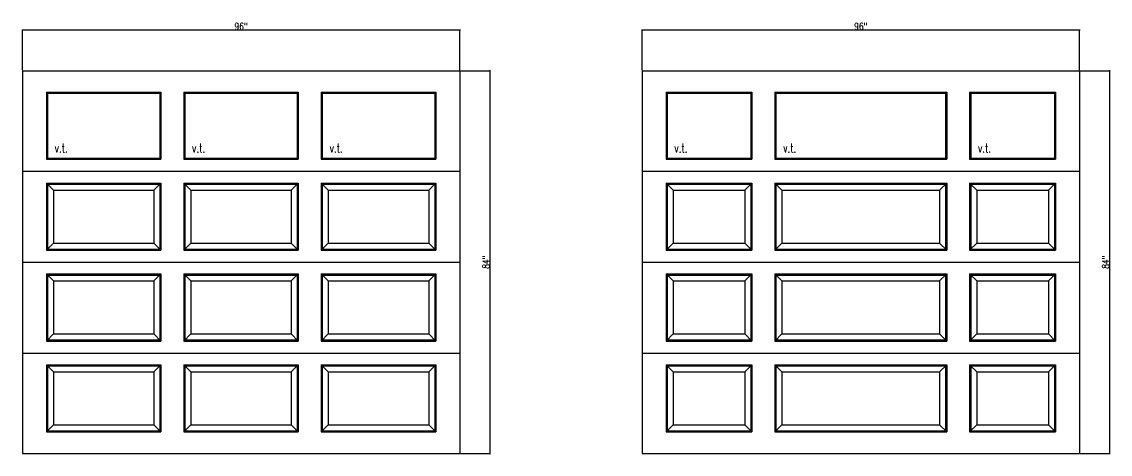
# Model space of a CAD drawing. Header units: inches. Extents: x 1985 to 11287, y 379 to 3234.
# Drawn here: x 8770.3 to 9009.1, y 2974.5 to 3069.4 of the extents above; entities that cross this region are included whole.
import ezdxf

# ---------------------------------------------------------------- set-up
doc = ezdxf.new("R2010")
doc.units = ezdxf.units.IN
doc.header["$MEASUREMENT"] = 0
doc.layers.get('0').update_dxf_attribs({"linetype": 'CONTINUOUS'})
doc.layers.get('Defpoints').update_dxf_attribs({"linetype": 'CONTINUOUS'})
doc.layers.add('COTE1-1 99', color=7, linetype='CONTINUOUS')
doc.layers.add('elevation 99', color=7, linetype='CONTINUOUS')
doc.styles.get("Standard").update_dxf_attribs({"font": 'txt.shx', "width": 0.8})
doc.dimstyles.new('Elevation', dxfattribs={"dimscale": 2, "dimtxt": 0.75, "dimasz": 0.0625, "dimexe": 0.0625, "dimexo": 0.0625, "dimgap": 0.0625, "dimtad": 1, "dimdec": 5, "dimzin": 0, "dimdsep": 46, "dimlunit": 5, "dimtxsty": 'Standard', "dimblk1": 'OBLIQUE', "dimblk2": 'OBLIQUE', "dimsah": 1, "dimcen": 2, "dimdle": 0.0625, "dimclrd": 1, "dimclre": 1, "dimadec": 1, "dimazin": 0, "dimtfac": 0.375, "dimtdec": 5, "dimtmove": 0, "dimatfit": 3, "dimldrblk": 'OBLIQUE', "dimfxl": 1, "dimfrac": 2, "dimtolj": 1, "dimtzin": 0, "dimarcsym": 0})

# ---------------------------------------------------------------- blocks, each defined once
blk = doc.blocks.new('_OBLIQUE')
at = {"color": 0, "linetype": 'ByBlock'}
blk.add_line((-0.5, -0.5), (0.5, 0.5), dxfattribs=at)
blk = doc.blocks.new('*D5')
at = {"layer": 'COTE1-1 99', "color": 1, "lineweight": -2, "transparency": 16777216}
for p, q in [((8866.51, 3067.5), (8770.26, 3067.5)), ((8770.38, 3058.74), (8770.38, 3067.62)), ((8866.38, 3058.74), (8866.38, 3067.62))]:
    blk.add_line(p, q, dxfattribs=at)
at = {"layer": 'Defpoints', "color": 0, "transparency": 16777216}
for p in [(8770.38, 3067.5), (8770.38, 3058.62), (8866.38, 3058.62)]:
    blk.add_point(p, dxfattribs=at)
at = {"layer": 'COTE1-1 99', "color": 1, "lineweight": -2, "transparency": 16777216, "xscale": 0.125, "yscale": 0.125, "zscale": 0.125, "rotation": 180}
blk.add_blockref('_OBLIQUE', (8770.38, 3067.5), dxfattribs=at)
at = {"layer": 'COTE1-1 99', "color": 1, "lineweight": -2, "transparency": 16777216, "xscale": 0.125, "yscale": 0.125, "zscale": 0.125}
blk.add_blockref('_OBLIQUE', (8866.38, 3067.5), dxfattribs=at)
at = {"layer": 'COTE1-1 99', "color": 0, "transparency": 16777216, "insert": (8818.38, 3068.37), "char_height": 1.5, "attachment_point": 5}
blk.add_mtext('\\A1;96"', dxfattribs=at)
blk = doc.blocks.new('*D21')
at = {"layer": 'COTE1-1 99', "color": 1, "lineweight": -2, "transparency": 16777216}
for p, q in [((8866.51, 3058.62), (8873.12, 3058.62)), ((8872.99, 3058.74), (8872.99, 2974.49)), ((8866.51, 2974.62), (8873.12, 2974.62))]:
    blk.add_line(p, q, dxfattribs=at)
at = {"layer": 'Defpoints', "color": 0, "transparency": 16777216}
for p in [(8866.38, 3058.62), (8866.38, 2974.62), (8872.99, 2974.62)]:
    blk.add_point(p, dxfattribs=at)
at = {"layer": 'COTE1-1 99', "color": 1, "lineweight": -2, "transparency": 16777216, "xscale": 0.125, "yscale": 0.125, "zscale": 0.125}
for p, rotation in [((8872.99, 3058.62), 90), ((8872.99, 2974.62), 270)]:
    blk.add_blockref('_OBLIQUE', p, dxfattribs=dict(at, rotation=rotation))
at = {"layer": 'COTE1-1 99', "color": 0, "transparency": 16777216, "insert": (8872.12, 3016.62), "char_height": 1.5, "attachment_point": 5, "rotation": 90}
blk.add_mtext('\\A1;84"', dxfattribs=at)
blk = doc.blocks.new('*D30')
at = {"layer": 'COTE1-1 99', "color": 1, "lineweight": -2, "transparency": 16777216}
for p, q in [((9002.51, 3067.5), (8906.26, 3067.5)), ((8906.38, 3058.74), (8906.38, 3067.62)), ((9002.38, 3058.74), (9002.38, 3067.62))]:
    blk.add_line(p, q, dxfattribs=at)
at = {"layer": 'Defpoints', "color": 0, "transparency": 16777216}
for p in [(8906.38, 3067.5), (8906.38, 3058.62), (9002.38, 3058.62)]:
    blk.add_point(p, dxfattribs=at)
at = {"layer": 'COTE1-1 99', "color": 1, "lineweight": -2, "transparency": 16777216, "xscale": 0.125, "yscale": 0.125, "zscale": 0.125, "rotation": 180}
blk.add_blockref('_OBLIQUE', (8906.38, 3067.5), dxfattribs=at)
at = {"layer": 'COTE1-1 99', "color": 1, "lineweight": -2, "transparency": 16777216, "xscale": 0.125, "yscale": 0.125, "zscale": 0.125}
blk.add_blockref('_OBLIQUE', (9002.38, 3067.5), dxfattribs=at)
at = {"layer": 'COTE1-1 99', "color": 0, "transparency": 16777216, "insert": (8954.38, 3068.37), "char_height": 1.5, "attachment_point": 5}
blk.add_mtext('\\A1;96"', dxfattribs=at)
blk = doc.blocks.new('*D33')
at = {"layer": 'COTE1-1 99', "color": 1, "lineweight": -2, "transparency": 16777216}
for p, q in [((9002.51, 3058.62), (9009.12, 3058.62)), ((9008.99, 3058.74), (9008.99, 2974.49)), ((9002.51, 2974.62), (9009.12, 2974.62))]:
    blk.add_line(p, q, dxfattribs=at)
at = {"layer": 'Defpoints', "color": 0, "transparency": 16777216}
for p in [(9002.38, 3058.62), (9002.38, 2974.62), (9008.99, 2974.62)]:
    blk.add_point(p, dxfattribs=at)
at = {"layer": 'COTE1-1 99', "color": 1, "lineweight": -2, "transparency": 16777216, "xscale": 0.125, "yscale": 0.125, "zscale": 0.125}
for p, rotation in [((9008.99, 3058.62), 90), ((9008.99, 2974.62), 270)]:
    blk.add_blockref('_OBLIQUE', p, dxfattribs=dict(at, rotation=rotation))
at = {"layer": 'COTE1-1 99', "color": 0, "transparency": 16777216, "insert": (9008.12, 3016.62), "char_height": 1.5, "attachment_point": 5, "rotation": 90}
blk.add_mtext('\\A1;84"', dxfattribs=at)

msp = doc.modelspace()

# ---------------------------------------------------------------- linework, layer by layer
at = {"layer": 'elevation 99'}
for p, q in [((8770.380625, 3058.616482), (8866.380625, 3058.616482)), ((8770.380625, 3058.616482), (8770.380625, 2974.616482)), ((8775.880625, 3058.616482), (8815.630625, 3058.616482)), ((8821.130625, 3058.616482), (8860.880625, 3058.616482)), ((8866.380625, 3058.616482), (8866.380625, 2974.616482)), ((8906.380675, 3058.616482), (9002.380675, 3058.616482)), ((8906.380675, 3058.616482), (8906.380675, 2974.616482)), ((8911.880675, 3058.616482), (8951.630675, 3058.616482)), ((8957.130675, 3058.616482), (8996.880675, 3058.616482)), ((9002.380675, 3058.616482), (9002.380675, 2974.616482)), ((8775.647625, 3053.912032), (8800.780225, 3053.912032)), ((8775.647625, 3053.912032), (8775.647625, 3039.195982)), ((8775.647625, 3053.912032), (8775.880625, 3053.679032)), ((8775.880625, 3053.679032), (8800.547225, 3053.679032)), ((8775.880625, 3053.679032), (8775.880625, 3039.428982)), ((8800.780225, 3053.912032), (8800.547225, 3053.679032)), ((8800.547225, 3053.679032), (8800.547225, 3039.428982)), ((8800.780225, 3053.912032), (8800.780225, 3039.195982)), ((8805.814225, 3053.912032), (8830.947025, 3053.912032)), ((8805.814225, 3053.912032), (8806.047225, 3053.679032)), ((8805.814225, 3053.912032), (8805.814225, 3039.195982)), ((8806.047225, 3053.679032), (8830.714025, 3053.679032)), ((8806.047225, 3053.679032), (8806.047225, 3039.428982)), ((8830.947025, 3053.912032), (8830.714025, 3053.679032)), ((8830.714025, 3053.679032), (8830.714025, 3039.428982)), ((8830.947025, 3053.912032), (8830.947025, 3039.195982)), ((8835.981025, 3053.912032), (8861.113625, 3053.912032)), ((8835.981025, 3053.912032), (8836.214025, 3053.679032)), ((8835.981025, 3053.912032), (8835.981025, 3039.195982)), ((8836.214025, 3053.679032), (8860.880625, 3053.679032)), ((8836.214025, 3053.679032), (8836.214025, 3039.428982)), ((8861.113625, 3053.912032), (8860.880625, 3053.679032)), ((8860.880625, 3053.679032), (8860.880625, 3039.428982)), ((8861.113625, 3053.912032), (8861.113625, 3039.195982)), ((8911.647675, 3053.912032), (8930.497075, 3053.912032)), ((8911.647675, 3053.912032), (8911.647675, 3039.195982)), ((8911.647675, 3053.912032), (8911.880675, 3053.679032)), ((8911.880675, 3053.679032), (8930.264075, 3053.679032)), ((8911.880675, 3053.679032), (8911.880675, 3039.428982)), ((8930.497075, 3053.912032), (8930.264075, 3053.679032)), ((8930.264075, 3053.679032), (8930.264075, 3039.428982)), ((8930.497075, 3053.912032), (8930.497075, 3039.195982)), ((8935.531075, 3053.912032), (8973.230275, 3053.912032)), ((8935.531075, 3053.912032), (8935.764075, 3053.679032)), ((8935.531075, 3053.912032), (8935.531075, 3039.195982)), ((8935.764075, 3053.679032), (8972.997275, 3053.679032)), ((8935.764075, 3053.679032), (8935.764075, 3039.428982)), ((8973.230275, 3053.912032), (8972.997275, 3053.679032)), ((8972.997275, 3053.679032), (8972.997275, 3039.428982)), ((8973.230275, 3053.912032), (8973.230275, 3039.195982)), ((8978.264275, 3053.912032), (8997.113675, 3053.912032)), ((8978.264275, 3053.912032), (8978.497275, 3053.679032)), ((8978.264275, 3053.912032), (8978.264275, 3039.195982)), ((8978.497275, 3053.679032), (8996.880675, 3053.679032)), ((8978.497275, 3053.679032), (8978.497275, 3039.428982)), ((8997.113675, 3053.912032), (8996.880675, 3053.679032)), ((8996.880675, 3053.679032), (8996.880675, 3039.428982)), ((8997.113675, 3053.912032), (8997.113675, 3039.195982)), ((8775.647625, 3039.195982), (8775.880625, 3039.428982)), ((8775.647625, 3039.195982), (8800.780225, 3039.195982)), ((8775.880625, 3039.428982), (8800.547225, 3039.428982)), ((8800.780225, 3039.195982), (8800.547225, 3039.428982)), ((8805.814225, 3039.195982), (8806.047225, 3039.428982)), ((8805.814225, 3039.195982), (8830.947025, 3039.195982)), ((8806.047225, 3039.428982), (8830.714025, 3039.428982)), ((8830.947025, 3039.195982), (8830.714025, 3039.428982)), ((8835.981025, 3039.195982), (8836.214025, 3039.428982)), ((8835.981025, 3039.195982), (8861.113625, 3039.195982)), ((8836.214025, 3039.428982), (8860.880625, 3039.428982)), ((8861.113625, 3039.195982), (8860.880625, 3039.428982)), ((8911.647675, 3039.195982), (8911.880675, 3039.428982)), ((8911.647675, 3039.195982), (8930.497075, 3039.195982)), ((8911.880675, 3039.428982), (8930.264075, 3039.428982)), ((8930.497075, 3039.195982), (8930.264075, 3039.428982)), ((8935.531075, 3039.195982), (8935.764075, 3039.428982)), ((8935.531075, 3039.195982), (8973.230275, 3039.195982)), ((8935.764075, 3039.428982), (8972.997275, 3039.428982)), ((8973.230275, 3039.195982), (8972.997275, 3039.428982)), ((8978.264275, 3039.195982), (8978.497275, 3039.428982)), ((8978.264275, 3039.195982), (8997.113675, 3039.195982)), ((8978.497275, 3039.428982), (8996.880675, 3039.428982)), ((8997.113675, 3039.195982), (8996.880675, 3039.428982)), ((8770.380625, 3036.553982), (8866.380625, 3036.553982)), ((8906.380675, 3036.553982), (9002.380675, 3036.553982)), ((8775.647625, 3033.974482), (8800.780225, 3033.974482)), ((8775.647625, 3033.974482), (8777.193125, 3032.428982)), ((8775.647625, 3033.974482), (8775.647625, 3019.258432)), ((8775.880625, 3033.741482), (8800.547225, 3033.741482)), ((8775.880625, 3033.741482), (8775.880625, 3019.491432)), ((8800.780225, 3033.974482), (8799.234725, 3032.428982)), ((8800.547225, 3033.741482), (8800.547225, 3019.491432)), ((8800.780225, 3033.974482), (8800.780225, 3019.258432)), ((8805.814225, 3033.974482), (8830.947025, 3033.974482)), ((8805.814225, 3033.974482), (8805.814225, 3019.258432)), ((8805.814225, 3033.974482), (8807.359725, 3032.428982)), ((8806.047225, 3033.741482), (8830.714025, 3033.741482)), ((8806.047225, 3033.741482), (8806.047225, 3019.491432)), ((8830.947025, 3033.974482), (8829.401525, 3032.428982)), ((8830.714025, 3033.741482), (8830.714025, 3019.491432)), ((8830.947025, 3033.974482), (8830.947025, 3019.258432)), ((8835.981025, 3033.974482), (8861.113625, 3033.974482)), ((8835.981025, 3033.974482), (8837.526525, 3032.428982)), ((8835.981025, 3033.974482), (8835.981025, 3019.258432)), ((8836.214025, 3033.741482), (8860.880625, 3033.741482)), ((8836.214025, 3033.741482), (8836.214025, 3019.491432)), ((8861.113625, 3033.974482), (8859.568125, 3032.428982)), ((8860.880625, 3033.741482), (8860.880625, 3019.491432)), ((8861.113625, 3033.974482), (8861.113625, 3019.258432)), ((8911.647675, 3033.974482), (8930.497075, 3033.974482)), ((8911.647675, 3033.974482), (8913.193175, 3032.428982)), ((8911.647675, 3033.974482), (8911.647675, 3019.258432)), ((8911.880675, 3033.741482), (8930.264075, 3033.741482)), ((8911.880675, 3033.741482), (8911.880675, 3019.491432)), ((8930.497075, 3033.974482), (8928.951575, 3032.428982)), ((8930.264075, 3033.741482), (8930.264075, 3019.491432)), ((8930.497075, 3033.974482), (8930.497075, 3019.258432)), ((8935.531075, 3033.974482), (8973.230275, 3033.974482)), ((8935.531075, 3033.974482), (8935.531075, 3019.258432)), ((8935.531075, 3033.974482), (8937.076575, 3032.428982)), ((8935.764075, 3033.741482), (8972.997275, 3033.741482)), ((8935.764075, 3033.741482), (8935.764075, 3019.491432)), ((8973.230275, 3033.974482), (8971.684775, 3032.428982)), ((8972.997275, 3033.741482), (8972.997275, 3019.491432)), ((8973.230275, 3033.974482), (8973.230275, 3019.258432)), ((8978.264275, 3033.974482), (8997.113675, 3033.974482)), ((8978.264275, 3033.974482), (8979.809775, 3032.428982)), ((8978.264275, 3033.974482), (8978.264275, 3019.258432)), ((8978.497275, 3033.741482), (8996.880675, 3033.741482)), ((8978.497275, 3033.741482), (8978.497275, 3019.491432)), ((8997.113675, 3033.974482), (8995.568175, 3032.428982)), ((8996.880675, 3033.741482), (8996.880675, 3019.491432)), ((8997.113675, 3033.974482), (8997.113675, 3019.258432)), ((8777.193125, 3032.428982), (8799.234725, 3032.428982)), ((8777.193125, 3032.428982), (8777.193125, 3020.803932)), ((8799.234725, 3032.428982), (8799.234725, 3020.803932)), ((8807.359725, 3032.428982), (8829.401525, 3032.428982)), ((8807.359725, 3032.428982), (8807.359725, 3020.803932)), ((8829.401525, 3032.428982), (8829.401525, 3020.803932)), ((8837.526525, 3032.428982), (8859.568125, 3032.428982)), ((8837.526525, 3032.428982), (8837.526525, 3020.803932)), ((8859.568125, 3032.428982), (8859.568125, 3020.803932)), ((8913.193175, 3032.428982), (8928.951575, 3032.428982)), ((8913.193175, 3032.428982), (8913.193175, 3020.803932)), ((8928.951575, 3032.428982), (8928.951575, 3020.803932)), ((8937.076575, 3032.428982), (8971.684775, 3032.428982)), ((8937.076575, 3032.428982), (8937.076575, 3020.803932)), ((8971.684775, 3032.428982), (8971.684775, 3020.803932)), ((8979.809775, 3032.428982), (8995.568175, 3032.428982)), ((8979.809775, 3032.428982), (8979.809775, 3020.803932)), ((8995.568175, 3032.428982), (8995.568175, 3020.803932)), ((8775.647625, 3019.258432), (8777.193125, 3020.803932)), ((8775.647625, 3019.258432), (8800.780225, 3019.258432)), ((8775.880625, 3019.491432), (8800.547225, 3019.491432)), ((8777.193125, 3020.803932), (8799.234725, 3020.803932)), ((8800.780225, 3019.258432), (8799.234725, 3020.803932)), ((8805.814225, 3019.258432), (8807.359725, 3020.803932)), ((8805.814225, 3019.258432), (8830.947025, 3019.258432)), ((8806.047225, 3019.491432), (8830.714025, 3019.491432)), ((8807.359725, 3020.803932), (8829.401525, 3020.803932)), ((8830.947025, 3019.258432), (8829.401525, 3020.803932)), ((8835.981025, 3019.258432), (8837.526525, 3020.803932)), ((8835.981025, 3019.258432), (8861.113625, 3019.258432)), ((8836.214025, 3019.491432), (8860.880625, 3019.491432)), ((8837.526525, 3020.803932), (8859.568125, 3020.803932)), ((8861.113625, 3019.258432), (8859.568125, 3020.803932)), ((8911.647675, 3019.258432), (8913.193175, 3020.803932)), ((8911.647675, 3019.258432), (8930.497075, 3019.258432)), ((8911.880675, 3019.491432), (8930.264075, 3019.491432)), ((8913.193175, 3020.803932), (8928.951575, 3020.803932)), ((8930.497075, 3019.258432), (8928.951575, 3020.803932)), ((8935.531075, 3019.258432), (8937.076575, 3020.803932)), ((8935.531075, 3019.258432), (8973.230275, 3019.258432)), ((8935.764075, 3019.491432), (8972.997275, 3019.491432)), ((8937.076575, 3020.803932), (8971.684775, 3020.803932)), ((8973.230275, 3019.258432), (8971.684775, 3020.803932)), ((8978.264275, 3019.258432), (8979.809775, 3020.803932)), ((8978.264275, 3019.258432), (8997.113675, 3019.258432)), ((8978.497275, 3019.491432), (8996.880675, 3019.491432)), ((8979.809775, 3020.803932), (8995.568175, 3020.803932)), ((8997.113675, 3019.258432), (8995.568175, 3020.803932)), ((8770.380625, 3016.616482), (8866.380625, 3016.616482)), ((8906.380675, 3016.616482), (9002.380675, 3016.616482)), ((8775.647625, 3014.036982), (8800.780225, 3014.036982)), ((8775.647625, 3014.036982), (8775.647625, 2999.320932)), ((8775.647625, 3014.036982), (8777.193125, 3012.491482)), ((8775.880625, 3013.803982), (8800.547225, 3013.803982)), ((8775.880625, 3013.803982), (8775.880625, 2999.553932)), ((8777.193125, 3012.491482), (8799.234725, 3012.491482)), ((8777.193125, 3012.491482), (8777.193125, 3000.866432)), ((8800.780225, 3014.036982), (8799.234725, 3012.491482)), ((8799.234725, 3012.491482), (8799.234725, 3000.866432)), ((8800.547225, 3013.803982), (8800.547225, 2999.553932)), ((8800.780225, 3014.036982), (8800.780225, 2999.320932)), ((8805.814225, 3014.036982), (8805.814225, 2999.320932)), ((8805.814225, 3014.036982), (8830.947025, 3014.036982)), ((8805.814225, 3014.036982), (8807.359725, 3012.491482)), ((8806.047225, 3013.803982), (8806.047225, 2999.553932)), ((8806.047225, 3013.803982), (8830.714025, 3013.803982)), ((8807.359725, 3012.491482), (8807.359725, 3000.866432)), ((8807.359725, 3012.491482), (8829.401525, 3012.491482)), ((8830.947025, 3014.036982), (8829.401525, 3012.491482)), ((8829.401525, 3012.491482), (8829.401525, 3000.866432)), ((8830.714025, 3013.803982), (8830.714025, 2999.553932)), ((8830.947025, 3014.036982), (8830.947025, 2999.320932)), ((8835.981025, 3014.036982), (8835.981025, 2999.320932)), ((8835.981025, 3014.036982), (8861.113625, 3014.036982)), ((8835.981025, 3014.036982), (8837.526525, 3012.491482)), ((8836.214025, 3013.803982), (8836.214025, 2999.553932)), ((8836.214025, 3013.803982), (8860.880625, 3013.803982)), ((8837.526525, 3012.491482), (8837.526525, 3000.866432)), ((8837.526525, 3012.491482), (8859.568125, 3012.491482)), ((8861.113625, 3014.036982), (8859.568125, 3012.491482)), ((8859.568125, 3012.491482), (8859.568125, 3000.866432)), ((8860.880625, 3013.803982), (8860.880625, 2999.553932)), ((8861.113625, 3014.036982), (8861.113625, 2999.320932)), ((8911.647675, 3014.036982), (8930.497075, 3014.036982)), ((8911.647675, 3014.036982), (8911.647675, 2999.320932)), ((8911.647675, 3014.036982), (8913.193175, 3012.491482)), ((8911.880675, 3013.803982), (8930.264075, 3013.803982)), ((8911.880675, 3013.803982), (8911.880675, 2999.553932)), ((8913.193175, 3012.491482), (8928.951575, 3012.491482)), ((8913.193175, 3012.491482), (8913.193175, 3000.866432)), ((8930.497075, 3014.036982), (8928.951575, 3012.491482)), ((8928.951575, 3012.491482), (8928.951575, 3000.866432)), ((8930.264075, 3013.803982), (8930.264075, 2999.553932)), ((8930.497075, 3014.036982), (8930.497075, 2999.320932)), ((8935.531075, 3014.036982), (8935.531075, 2999.320932)), ((8935.531075, 3014.036982), (8973.230275, 3014.036982)), ((8935.531075, 3014.036982), (8937.076575, 3012.491482)), ((8935.764075, 3013.803982), (8935.764075, 2999.553932)), ((8935.764075, 3013.803982), (8972.997275, 3013.803982)), ((8937.076575, 3012.491482), (8937.076575, 3000.866432)), ((8937.076575, 3012.491482), (8971.684775, 3012.491482)), ((8973.230275, 3014.036982), (8971.684775, 3012.491482)), ((8971.684775, 3012.491482), (8971.684775, 3000.866432)), ((8972.997275, 3013.803982), (8972.997275, 2999.553932)), ((8973.230275, 3014.036982), (8973.230275, 2999.320932)), ((8978.264275, 3014.036982), (8978.264275, 2999.320932)), ((8978.264275, 3014.036982), (8997.113675, 3014.036982)), ((8978.264275, 3014.036982), (8979.809775, 3012.491482)), ((8978.497275, 3013.803982), (8978.497275, 2999.553932)), ((8978.497275, 3013.803982), (8996.880675, 3013.803982)), ((8979.809775, 3012.491482), (8979.809775, 3000.866432)), ((8979.809775, 3012.491482), (8995.568175, 3012.491482)), ((8997.113675, 3014.036982), (8995.568175, 3012.491482)), ((8995.568175, 3012.491482), (8995.568175, 3000.866432)), ((8996.880675, 3013.803982), (8996.880675, 2999.553932)), ((8997.113675, 3014.036982), (8997.113675, 2999.320932)), ((8775.647625, 2999.320932), (8777.193125, 3000.866432)), ((8777.193125, 3000.866432), (8799.234725, 3000.866432)), ((8800.780225, 2999.320932), (8799.234725, 3000.866432)), ((8805.814225, 2999.320932), (8807.359725, 3000.866432)), ((8807.359725, 3000.866432), (8829.401525, 3000.866432)), ((8830.947025, 2999.320932), (8829.401525, 3000.866432)), ((8835.981025, 2999.320932), (8837.526525, 3000.866432)), ((8837.526525, 3000.866432), (8859.568125, 3000.866432)), ((8861.113625, 2999.320932), (8859.568125, 3000.866432)), ((8911.647675, 2999.320932), (8913.193175, 3000.866432)), ((8913.193175, 3000.866432), (8928.951575, 3000.866432)), ((8930.497075, 2999.320932), (8928.951575, 3000.866432)), ((8935.531075, 2999.320932), (8937.076575, 3000.866432)), ((8937.076575, 3000.866432), (8971.684775, 3000.866432)), ((8973.230275, 2999.320932), (8971.684775, 3000.866432)), ((8978.264275, 2999.320932), (8979.809775, 3000.866432)), ((8979.809775, 3000.866432), (8995.568175, 3000.866432)), ((8997.113675, 2999.320932), (8995.568175, 3000.866432)), ((8775.647625, 2999.320932), (8800.780225, 2999.320932)), ((8775.880625, 2999.553932), (8800.547225, 2999.553932)), ((8805.814225, 2999.320932), (8830.947025, 2999.320932)), ((8806.047225, 2999.553932), (8830.714025, 2999.553932)), ((8835.981025, 2999.320932), (8861.113625, 2999.320932)), ((8836.214025, 2999.553932), (8860.880625, 2999.553932)), ((8911.647675, 2999.320932), (8930.497075, 2999.320932)), ((8911.880675, 2999.553932), (8930.264075, 2999.553932)), ((8935.531075, 2999.320932), (8973.230275, 2999.320932)), ((8935.764075, 2999.553932), (8972.997275, 2999.553932)), ((8978.264275, 2999.320932), (8997.113675, 2999.320932)), ((8978.497275, 2999.553932), (8996.880675, 2999.553932)), ((8770.380625, 2996.678982), (8866.380625, 2996.678982)), ((8906.380675, 2996.678982), (9002.380675, 2996.678982)), ((8775.647625, 2994.099532), (8800.780225, 2994.099532)), ((8775.647625, 2994.099532), (8775.647625, 2979.383482)), ((8775.647625, 2994.099532), (8777.193125, 2992.554032)), ((8775.880625, 2993.866532), (8800.547225, 2993.866532)), ((8775.880625, 2993.866532), (8775.880625, 2979.616482)), ((8800.780225, 2994.099532), (8799.234725, 2992.554032)), ((8800.547225, 2993.866532), (8800.547225, 2979.616482)), ((8800.780225, 2994.099532), (8800.780225, 2979.383482)), ((8805.814225, 2994.099532), (8830.947025, 2994.099532)), ((8805.814225, 2994.099532), (8805.814225, 2979.383482)), ((8805.814225, 2994.099532), (8807.359725, 2992.554032)), ((8806.047225, 2993.866532), (8830.714025, 2993.866532)), ((8806.047225, 2993.866532), (8806.047225, 2979.616482)), ((8830.947025, 2994.099532), (8829.401525, 2992.554032)), ((8830.714025, 2993.866532), (8830.714025, 2979.616482)), ((8830.947025, 2994.099532), (8830.947025, 2979.383482)), ((8835.981025, 2994.099532), (8835.981025, 2979.383482)), ((8835.981025, 2994.099532), (8861.113625, 2994.099532)), ((8835.981025, 2994.099532), (8837.526525, 2992.554032)), ((8836.214025, 2993.866532), (8836.214025, 2979.616482)), ((8836.214025, 2993.866532), (8860.880625, 2993.866532)), ((8861.113625, 2994.099532), (8859.568125, 2992.554032)), ((8860.880625, 2993.866532), (8860.880625, 2979.616482)), ((8861.113625, 2994.099532), (8861.113625, 2979.383482)), ((8911.647675, 2994.099532), (8930.497075, 2994.099532)), ((8911.647675, 2994.099532), (8911.647675, 2979.383482)), ((8911.647675, 2994.099532), (8913.193175, 2992.554032)), ((8911.880675, 2993.866532), (8930.264075, 2993.866532)), ((8911.880675, 2993.866532), (8911.880675, 2979.616482)), ((8930.497075, 2994.099532), (8928.951575, 2992.554032)), ((8930.264075, 2993.866532), (8930.264075, 2979.616482)), ((8930.497075, 2994.099532), (8930.497075, 2979.383482)), ((8935.531075, 2994.099532), (8973.230275, 2994.099532)), ((8935.531075, 2994.099532), (8935.531075, 2979.383482)), ((8935.531075, 2994.099532), (8937.076575, 2992.554032)), ((8935.764075, 2993.866532), (8972.997275, 2993.866532)), ((8935.764075, 2993.866532), (8935.764075, 2979.616482)), ((8973.230275, 2994.099532), (8971.684775, 2992.554032)), ((8972.997275, 2993.866532), (8972.997275, 2979.616482)), ((8973.230275, 2994.099532), (8973.230275, 2979.383482)), ((8978.264275, 2994.099532), (8978.264275, 2979.383482)), ((8978.264275, 2994.099532), (8997.113675, 2994.099532)), ((8978.264275, 2994.099532), (8979.809775, 2992.554032)), ((8978.497275, 2993.866532), (8978.497275, 2979.616482)), ((8978.497275, 2993.866532), (8996.880675, 2993.866532)), ((8997.113675, 2994.099532), (8995.568175, 2992.554032)), ((8996.880675, 2993.866532), (8996.880675, 2979.616482)), ((8997.113675, 2994.099532), (8997.113675, 2979.383482)), ((8777.193125, 2992.554032), (8799.234725, 2992.554032)), ((8777.193125, 2992.554032), (8777.193125, 2980.928982)), ((8799.234725, 2992.554032), (8799.234725, 2980.928982)), ((8807.359725, 2992.554032), (8829.401525, 2992.554032)), ((8807.359725, 2992.554032), (8807.359725, 2980.928982)), ((8829.401525, 2992.554032), (8829.401525, 2980.928982)), ((8837.526525, 2992.554032), (8837.526525, 2980.928982)), ((8837.526525, 2992.554032), (8859.568125, 2992.554032)), ((8859.568125, 2992.554032), (8859.568125, 2980.928982)), ((8913.193175, 2992.554032), (8928.951575, 2992.554032)), ((8913.193175, 2992.554032), (8913.193175, 2980.928982)), ((8928.951575, 2992.554032), (8928.951575, 2980.928982)), ((8937.076575, 2992.554032), (8971.684775, 2992.554032)), ((8937.076575, 2992.554032), (8937.076575, 2980.928982)), ((8971.684775, 2992.554032), (8971.684775, 2980.928982)), ((8979.809775, 2992.554032), (8979.809775, 2980.928982)), ((8979.809775, 2992.554032), (8995.568175, 2992.554032)), ((8995.568175, 2992.554032), (8995.568175, 2980.928982)), ((8775.647625, 2979.383482), (8777.193125, 2980.928982)), ((8775.647625, 2979.383482), (8800.780225, 2979.383482)), ((8775.880625, 2979.616482), (8800.547225, 2979.616482)), ((8777.193125, 2980.928982), (8799.234725, 2980.928982)), ((8800.780225, 2979.383482), (8799.234725, 2980.928982)), ((8805.814225, 2979.383482), (8807.359725, 2980.928982)), ((8805.814225, 2979.383482), (8830.947025, 2979.383482)), ((8806.047225, 2979.616482), (8830.714025, 2979.616482)), ((8807.359725, 2980.928982), (8829.401525, 2980.928982)), ((8830.947025, 2979.383482), (8829.401525, 2980.928982)), ((8835.981025, 2979.383482), (8837.526525, 2980.928982)), ((8835.981025, 2979.383482), (8861.113625, 2979.383482)), ((8836.214025, 2979.616482), (8860.880625, 2979.616482)), ((8837.526525, 2980.928982), (8859.568125, 2980.928982)), ((8861.113625, 2979.383482), (8859.568125, 2980.928982)), ((8911.647675, 2979.383482), (8913.193175, 2980.928982)), ((8911.647675, 2979.383482), (8930.497075, 2979.383482)), ((8911.880675, 2979.616482), (8930.264075, 2979.616482)), ((8913.193175, 2980.928982), (8928.951575, 2980.928982)), ((8930.497075, 2979.383482), (8928.951575, 2980.928982)), ((8935.531075, 2979.383482), (8937.076575, 2980.928982)), ((8935.531075, 2979.383482), (8973.230275, 2979.383482)), ((8935.764075, 2979.616482), (8972.997275, 2979.616482)), ((8937.076575, 2980.928982), (8971.684775, 2980.928982)), ((8973.230275, 2979.383482), (8971.684775, 2980.928982)), ((8978.264275, 2979.383482), (8979.809775, 2980.928982)), ((8978.264275, 2979.383482), (8997.113675, 2979.383482)), ((8978.497275, 2979.616482), (8996.880675, 2979.616482)), ((8979.809775, 2980.928982), (8995.568175, 2980.928982)), ((8997.113675, 2979.383482), (8995.568175, 2980.928982)), ((8770.380625, 2974.616482), (8866.380625, 2974.616482)), ((8906.380675, 2974.616482), (9002.380675, 2974.616482))]:
    msp.add_line(p, q, dxfattribs=at)

# ---------------------------------------------------------------- texts
at = {"layer": 'elevation 99', "width": 0.7}
for p in [(8777.46056, 3040.674245), (8807.62716, 3040.674245), (8837.79396, 3040.674245), (8913.460609, 3040.674245), (8937.344009, 3040.674245), (8980.077209, 3040.674245)]:
    msp.add_text('v.t.', height=2, dxfattribs=at).set_placement(p)

# ---------------------------------------------------------------- dimensions: what is measured, and where the dimension line sits
at = {"layer": 'COTE1-1 99'}
for base, p1, p2, picture, middle in [((8770.380625, 3067.496425), (8866.380625, 3058.616482), (8770.380625, 3058.616482), '*D5', (8818.380625, 3067.496425)), ((8906.380675, 3067.496425), (9002.380675, 3058.616482), (8906.380675, 3058.616482), '*D30', (8954.380675, 3067.496425))]:
    dim = msp.add_linear_dim(base=base, p1=p1, p2=p2, dimstyle='Elevation', override={"dimpost": '"'}, dxfattribs=at)
    dim.commit()
    dim.dimension.update_dxf_attribs({"geometry": picture, "text_midpoint": middle, "dimtype": 160})
for base, p1, p2, picture, middle in [((8872.992351, 2974.616482), (8866.380625, 3058.616482), (8866.380625, 2974.616482), '*D21', (8872.117351, 3016.616482)), ((9008.9924, 2974.616482), (9002.380675, 3058.616482), (9002.380675, 2974.616482), '*D33', (9008.1174, 3016.616482))]:
    dim = msp.add_linear_dim(base=base, p1=p1, p2=p2, angle=90, dimstyle='Elevation', override={"dimpost": '"'}, dxfattribs=at)
    dim.commit()
    dim.dimension.update_dxf_attribs({"geometry": picture, "text_midpoint": middle})

doc.saveas('drawing.dxf')
